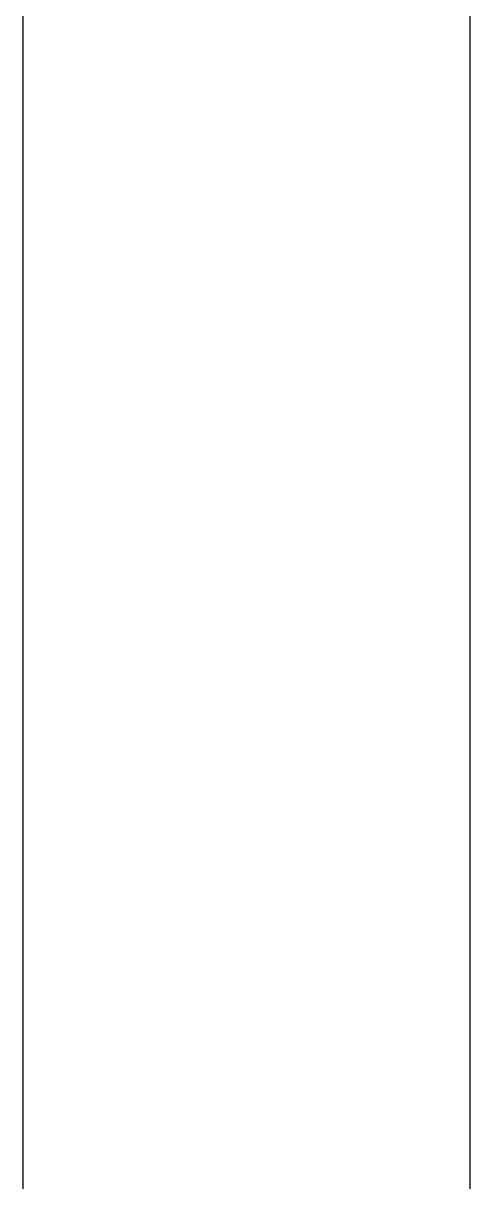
# Model space of a CAD drawing. Extents: x 1 to 47.7, y 0.2 to 33.5.
# Drawn here: x 19.949 to 20.663, y 3.051 to 4.901 of the extents above; entities that cross this region are included whole.
import ezdxf

# ---------------------------------------------------------------- set-up
doc = ezdxf.new("R2010")
doc.units = 0
doc.header["$MEASUREMENT"] = 0
doc.layers.add('3_1__VERTICAL_RACK__V', color=7, linetype='CONTINUOUS')
doc.layers.add('3_2__VERTICAL_PANEL__4', color=7, linetype='CONTINUOUS')

msp = doc.modelspace()

# ---------------------------------------------------------------- linework, layer by layer
at = {"layer": '3_1__VERTICAL_RACK__V'}
msp.add_lwpolyline([(20.6627, 4.9215), (20.6627, 4.8483), (20.6627, 4.7758), (20.6627, 4.7043), (20.6627, 4.6336), (20.6627, 4.5638), (20.6627, 4.4948), (20.6627, 4.4268), (20.6627, 4.3597), (20.6627, 4.2935), (20.6627, 4.2283), (20.6627, 4.164), (20.6627, 4.1007), (20.6627, 4.0384), (20.6627, 3.977), (20.6627, 3.9167), (20.6627, 3.8574), (20.6627, 3.7991), (20.6627, 3.7418), (20.6627, 3.6856), (20.6627, 3.6305), (20.6627, 3.5764), (20.6627, 3.5234), (20.6627, 3.4716), (20.6627, 3.4208), (20.6627, 3.3712), (20.6627, 3.3227), (20.6627, 3.2754), (20.6627, 3.2292), (20.6627, 3.1842), (20.6627, 3.1404), (20.6627, 3.0978), (20.6627, 3.0564), (20.6627, 3.0163)], dxfattribs=at)
at = {"layer": '3_2__VERTICAL_PANEL__4'}
msp.add_lwpolyline([(19.9491, 3.0125), (19.9491, 3.0805), (19.9491, 3.1496), (19.9491, 3.2197), (19.9491, 3.291), (19.9491, 3.3634), (19.9491, 3.4368), (19.9491, 3.5113), (19.9491, 3.5869), (19.9491, 3.6635), (19.9491, 3.7411), (19.9491, 3.8197), (19.9491, 3.8993), (19.9491, 3.9798), (19.9491, 4.0614), (19.9491, 4.1439), (19.9491, 4.2273), (19.9491, 4.3116), (19.9491, 4.3969), (19.9491, 4.483), (19.9491, 4.57), (19.9491, 4.6579), (19.9491, 4.7466), (19.9491, 4.8362), (19.9491, 4.9266)], dxfattribs=at)

doc.saveas('drawing.dxf')
